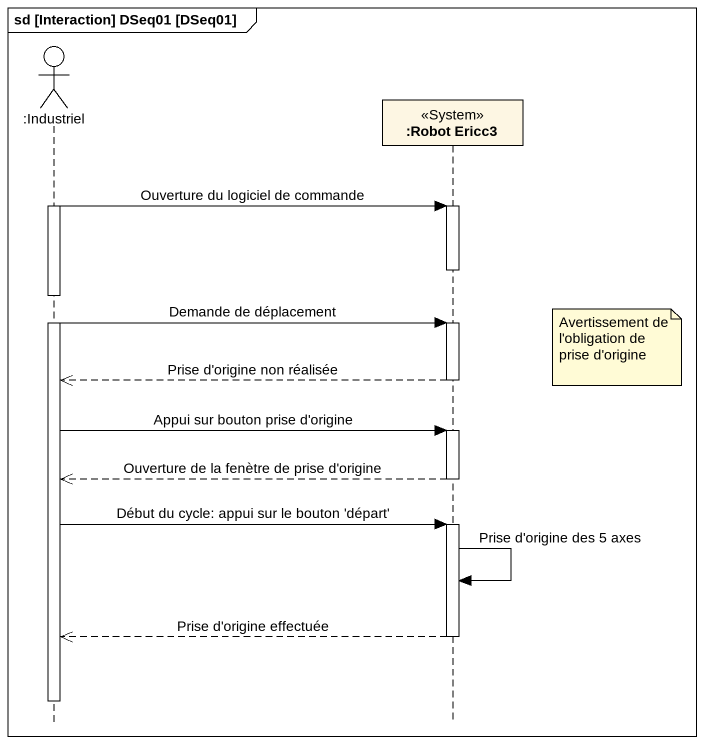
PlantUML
@startuml
mainframe sd [Interaction] DSeq01 [DSeq01]
hide footbox
actor ":Industriel" as Industriel
participant ":Robot Ericc3" as Robot_Ericc3 <<System>>

activate Industriel
Industriel -> Robot_Ericc3 : Ouverture du logiciel de commande
activate Robot_Ericc3
deactivate Robot_Ericc3
Industriel -> Robot_Ericc3 : Demande de déplacement
activate Robot_Ericc3
note right of Robot_Ericc3 : Avertissement de l'obligation de prise d'origine
Robot_Ericc3 -->> Industriel : Prise d'origine non réalisée
deactivate Robot_Ericc3
Industriel -> Robot_Ericc3 : Appui sur bouton prise d'origine
activate Robot_Ericc3
Robot_Ericc3 -->> Industriel : Ouverture de la fenètre de prise d'origine
deactivate Robot_Ericc3
Industriel -> Robot_Ericc3 : Début du cycle: appui sur le bouton 'départ'
activate Robot_Ericc3
Robot_Ericc3 -> Robot_Ericc3 : Prise d'origine des 5 axes
Robot_Ericc3 -->> Industriel : Prise d'origine effectuée
deactivate Robot_Ericc3
deactivate Industriel
@enduml
